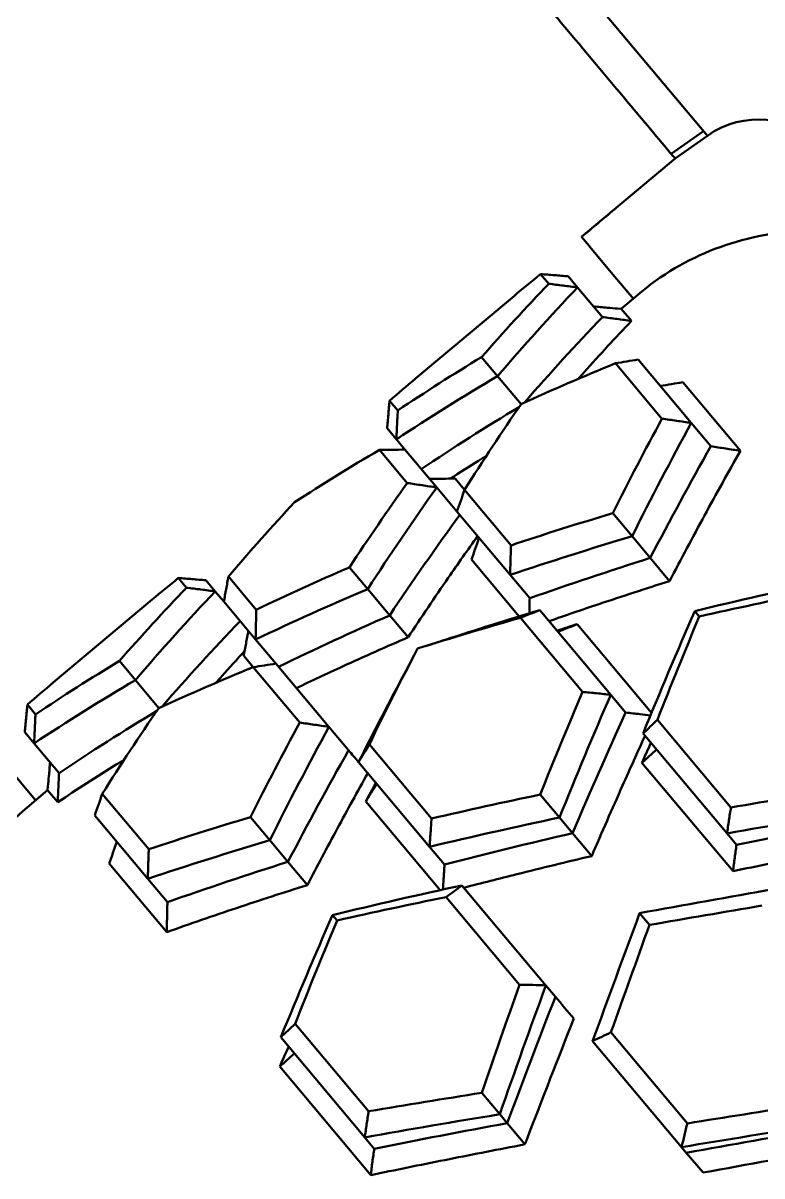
# Model space of a CAD drawing. Header units: millimetres. Extents: x 36 to 3196, y 27 to 5967.
# Drawn here: x 874.21 to 892.96, y 4179.93 to 4209.19 of the extents above; entities that cross this region are included whole.
import ezdxf

# ---------------------------------------------------------------- set-up
doc = ezdxf.new("R2010")
doc.units = ezdxf.units.MM
doc.layers.add('외형선(ISO)', color=7, linetype='Continuous', lineweight=50)

msp = doc.modelspace()

# ---------------------------------------------------------------- linework, layer by layer
at = {"layer": '외형선(ISO)'}
for p, q in [((866.2904, 4236.4617), (891.5719, 4206.3324)), ((891.4741, 4206.4489), (890.6539, 4205.8707)), ((891.5719, 4206.3324), (890.7515, 4205.7544)), ((890.7515, 4205.7544), (888.3767, 4203.7618)), ((888.377, 4203.7615), (888.3767, 4203.7618)), ((888.377, 4203.7615), (888.5681, 4203.5337)), ((888.5845, 4203.5141), (888.5681, 4203.5337)), ((889.1323, 4202.8613), (888.5845, 4203.5141)), ((887.3387, 4202.8208), (887.5457, 4202.5742)), ((888.0398, 4202.7631), (888.2761, 4202.4816)), ((889.6924, 4202.1938), (889.1323, 4202.8613)), ((888.9078, 4201.7287), (888.2761, 4202.4816)), ((889.91, 4202.3764), (889.386, 4201.9367)), ((889.9099, 4202.3766), (889.9099, 4202.3766)), ((886.674, 4202.272), (884.1644, 4200.1662)), ((889.386, 4201.9367), (889.291, 4201.945)), ((889.386, 4201.9367), (889.6423, 4201.6312)), ((886.2494, 4200.2296), (885.8425, 4200.7147)), ((889.238, 4200.5573), (890.4187, 4199.1502)), ((889.8136, 4200.6492), (891.1615, 4199.0429)), ((886.8438, 4199.5214), (886.2494, 4200.2296)), ((890.9472, 4200.0762), (892.4094, 4198.3336)), ((883.7155, 4199.3602), (883.5085, 4199.6069)), ((883.6798, 4198.6248), (883.4435, 4198.9064)), ((891.659, 4198.4499), (891.1615, 4199.0429)), ((883.8978, 4198.3651), (883.6798, 4198.6248)), ((883.25, 4198.3593), (883.9562, 4197.5176)), ((883.8978, 4198.3651), (884.704, 4197.4042)), ((885.1673, 4197.63), (885.4078, 4197.3434)), ((885.2173, 4196.7925), (884.704, 4197.4042)), ((886.5885, 4195.9363), (885.4078, 4197.3434)), ((886.5652, 4195.1861), (885.2173, 4196.7925)), ((889.6603, 4196.1648), (889.1681, 4196.7513)), ((890.1207, 4195.616), (889.6603, 4196.1648)), ((885.5849, 4195.5766), (886.7954, 4194.1339)), ((890.6137, 4195.0285), (890.1207, 4195.616)), ((882.9519, 4194.8252), (882.4888, 4195.3771)), ((878.1462, 4195.1074), (878.3532, 4194.8607)), ((878.8473, 4195.0497), (879.0836, 4194.7681)), ((880.126, 4194.3036), (879.4197, 4195.1453)), ((887.0628, 4194.5932), (886.5652, 4195.1861)), ((879.3015, 4194.5084), (879.0836, 4194.7681)), ((883.5106, 4194.1593), (882.9519, 4194.8252)), ((877.4815, 4194.5585), (874.9719, 4192.4527)), ((880.1078, 4193.5475), (879.3015, 4194.5084)), ((883.9781, 4193.6022), (883.5106, 4194.1593)), ((886.825, 4194.0987), (888.4038, 4192.2172)), ((887.3159, 4194.2915), (889.1183, 4192.1436)), ((891.252, 4194.2679), (891.366, 4194.1319)), ((888.265, 4193.9383), (890.1548, 4191.6861)), ((880.6211, 4192.9358), (880.1078, 4193.5475)), ((877.0569, 4192.5162), (876.6499, 4193.0012)), ((879.8049, 4193.1305), (880.0455, 4192.8439)), ((880.6211, 4192.9358), (881.969, 4191.3294)), ((880.0455, 4192.8439), (881.2262, 4191.4367)), ((877.6512, 4191.8079), (877.0569, 4192.5162)), ((889.4971, 4191.6921), (889.1183, 4192.1436)), ((874.5229, 4191.6468), (874.316, 4191.8934)), ((892.1687, 4189.2861), (890.3033, 4191.5092)), ((874.4873, 4190.9114), (874.251, 4191.193)), ((881.969, 4191.3294), (882.4665, 4190.7365)), ((875.119, 4190.1585), (874.4873, 4190.9114)), ((884.5736, 4189.0032), (882.9947, 4190.8848)), ((892.0697, 4188.6262), (889.9402, 4191.164)), ((884.522, 4188.2868), (882.7196, 4190.4348)), ((889.9113, 4190.4205), (892.2214, 4187.6675)), ((873.9646, 4190.1341), (874.5247, 4189.4667)), ((874.8311, 4189.7238), (874.3071, 4189.2841)), ((874.8311, 4189.7238), (874.8394, 4189.8187)), ((874.8311, 4189.7238), (875.0875, 4189.4183)), ((877.396, 4188.2228), (876.2152, 4189.6299)), ((882.9027, 4189.4388), (884.7925, 4187.1866)), ((887.8164, 4189.0279), (887.327, 4189.6111)), ((874.307, 4189.2842), (874.307, 4189.2842)), ((877.3727, 4187.4727), (876.0248, 4189.0791)), ((880.4677, 4188.4513), (879.9756, 4189.0379)), ((888.1488, 4188.6317), (887.8164, 4189.0279)), ((888.6354, 4188.0518), (888.1488, 4188.6317)), ((892.3112, 4188.3384), (892.0697, 4188.6262)), ((880.9282, 4187.9026), (880.4677, 4188.4513)), ((884.9008, 4187.8354), (884.522, 4188.2868)), ((876.3923, 4187.8632), (877.8545, 4186.1206)), ((881.4212, 4187.3151), (880.9282, 4187.9026)), ((877.8702, 4186.8797), (877.3727, 4187.4727)), ((885.3439, 4187.3073), (887.4734, 4184.7695)), ((884.941, 4187.0097), (886.8064, 4184.7866)), ((882.0594, 4186.5544), (882.1735, 4186.4185)), ((890.1026, 4186.3033), (889.852, 4186.6019)), ((887.4734, 4184.7695), (887.7149, 4184.4816)), ((881.1107, 4183.7957), (882.9761, 4181.5726)), ((891.0642, 4181.2679), (889.1253, 4183.5787)), ((882.8771, 4180.9127), (880.7476, 4183.4506)), ((890.9176, 4180.6648), (888.6597, 4183.3557)), ((880.7188, 4182.7071), (883.0289, 4179.9541)), ((885.8456, 4182.0422), (886.3025, 4181.4977)), ((886.3025, 4181.4977), (886.4916, 4181.2724)), ((886.9423, 4180.7352), (886.4916, 4181.2724)), ((883.1187, 4180.6249), (882.8771, 4180.9127)), ((891.0363, 4180.5233), (890.9176, 4180.6648)), ((891.0363, 4180.5233), (891.461, 4180.0173))]:
    msp.add_line(p, q, dxfattribs=at)
for centre, major_axis, ratio, start_param, end_param in [((892.7561, 4204.9211), (1.9672, 0.5352), 0.8865202, 0.3884453, 1.9592416), ((888.7091, 4183.2955), (36.9199, -43.9997), 0.0000143, 1.7337634, 1.7407154), ((875.7478, 4198.7422), (36.9202, -43.9994), 0.0000138, 1.2273235, 1.2407154), ((868.9031, 4246.6696), (12.6363, -65.6367), 0.6670228, 0.1674513, 0.1788216), ((947.969, 4152.4421), (-44.5049, 49.8702), 0.7588403, 0.4764768, 0.4878472)]:
    msp.add_ellipse(centre, major_axis=major_axis, ratio=ratio, start_param=start_param, end_param=end_param, dxfattribs=at)
for points, knots in [([(845.6007, 4270.4531), (845.8069, 4270.2074), (846.0259, 4269.9464), (846.2566, 4269.6715), (846.5592, 4269.3108), (846.8818, 4268.9263), (847.2222, 4268.5206), (847.298, 4268.4303), (847.3747, 4268.3389), (847.4523, 4268.2464), (847.7228, 4267.924), (848.0037, 4267.5893), (848.2938, 4267.2436), (848.3742, 4267.1478), (848.4552, 4267.0512), (848.537, 4266.9537), (848.8349, 4266.5988), (849.1417, 4266.233), (849.4563, 4265.8582), (849.5396, 4265.7588), (849.6235, 4265.6589), (849.7079, 4265.5583), (850.0294, 4265.1751), (850.3583, 4264.7832), (850.6931, 4264.3842), (850.7778, 4264.2832), (850.863, 4264.1818), (850.9484, 4264.0799), (851.2894, 4263.6736), (851.6362, 4263.2603), (851.9894, 4262.8393), (852.0747, 4262.7376), (852.1604, 4262.6355), (852.2465, 4262.5329), (852.6065, 4262.1039), (852.9736, 4261.6664), (853.3533, 4261.2138), (853.4407, 4261.1097), (853.5287, 4261.0048), (853.6175, 4260.899), (854.0068, 4260.4351), (854.4095, 4259.9551), (854.8289, 4259.4553), (854.9206, 4259.346), (855.0132, 4259.2357), (855.1065, 4259.1245), (855.275, 4258.9236), (855.4461, 4258.7197), (855.6196, 4258.5131), (855.7136, 4258.401), (855.8084, 4258.2881), (855.9037, 4258.1744), (856.0815, 4257.9625), (856.2615, 4257.7481), (856.443, 4257.5317), (856.5383, 4257.4182), (856.634, 4257.3041), (856.7301, 4257.1896), (856.9153, 4256.9688), (857.102, 4256.7463), (857.29, 4256.5223), (857.5755, 4256.1821), (857.8638, 4255.8385), (858.1547, 4255.4917), (858.2498, 4255.3784), (858.3452, 4255.2648), (858.4408, 4255.1508), (858.9307, 4254.567), (859.4278, 4253.9745), (859.9343, 4253.3709), (860.0287, 4253.2584), (860.1234, 4253.1455), (860.2185, 4253.0323), (860.7331, 4252.419), (861.2574, 4251.7942), (861.7935, 4251.1553), (861.8878, 4251.0429), (861.9825, 4250.93), (862.0776, 4250.8167), (862.6226, 4250.1672), (863.1799, 4249.503), (863.7512, 4248.8221), (863.8459, 4248.7093), (863.941, 4248.596), (864.0364, 4248.4822), (864.6175, 4247.7898), (865.2129, 4247.0801), (865.8232, 4246.3528), (865.9182, 4246.2396), (866.0135, 4246.126), (866.1092, 4246.012), (867.4453, 4244.4197), (868.8508, 4242.7447), (870.3209, 4240.9927), (870.4145, 4240.8812), (870.5083, 4240.7693), (870.6024, 4240.6572), (871.3004, 4239.8254), (872.0127, 4238.9765), (872.7387, 4238.1113), (872.8304, 4238.002), (872.9224, 4237.8923), (873.0146, 4237.7825), (873.7502, 4236.9058), (874.4997, 4236.0126), (875.2633, 4235.1026), (875.3526, 4234.9961), (875.4422, 4234.8894), (875.5319, 4234.7825), (876.3053, 4233.8608), (877.0932, 4232.9218), (877.8973, 4231.9635), (877.9839, 4231.8603), (878.0707, 4231.7568), (878.1577, 4231.6532), (878.9719, 4230.6828), (879.8027, 4229.6927), (880.6511, 4228.6816), (880.7348, 4228.5819), (880.8187, 4228.4819), (880.9027, 4228.3818), (881.7616, 4227.3582), (882.6384, 4226.3132), (883.5339, 4225.246), (883.6142, 4225.1503), (883.6947, 4225.0544), (883.7753, 4224.9584), (884.6815, 4223.8784), (885.6067, 4222.7758), (886.5515, 4221.6498), (886.6279, 4221.5587), (886.7044, 4221.4675), (886.7811, 4221.3762), (887.7368, 4220.2372), (888.7125, 4219.0744), (889.7085, 4217.8875), (889.7804, 4217.8018), (889.8524, 4217.716), (889.9245, 4217.6301), (890.3919, 4217.073), (890.8637, 4216.5107), (891.3399, 4215.9432), (891.4093, 4215.8605), (891.4788, 4215.7776), (891.5484, 4215.6947), (892.03, 4215.1207), (892.5161, 4214.5414), (893.0061, 4213.9576), (893.0727, 4213.8782), (893.1393, 4213.7987), (893.2061, 4213.7192), (894.2631, 4212.4595), (895.3374, 4211.1792), (896.4297, 4209.8775), (896.49, 4209.8055), (896.5505, 4209.7335), (896.6109, 4209.6614), (897.7138, 4208.3471), (898.8349, 4207.011), (899.9742, 4205.6533), (900.0277, 4205.5895), (900.0813, 4205.5256), (900.1349, 4205.4617), (901.8188, 4203.455), (903.5422, 4201.4011), (905.3057, 4199.2994)], [0, 0, 0, 0, 0.00724407, 0.00724407, 0.00724407, 0.01674747, 0.01674747, 0.01674747, 0.01886447, 0.01886447, 0.01886447, 0.02625033, 0.02625033, 0.02625033, 0.0282967, 0.0282967, 0.0282967, 0.03575313, 0.03575313, 0.03575313, 0.03772894, 0.03772894, 0.03772894, 0.04525592, 0.04525592, 0.04525592, 0.04716117, 0.04716117, 0.04716117, 0.05475873, 0.05475873, 0.05475873, 0.05659341, 0.05659341, 0.05659341, 0.06426147, 0.06426147, 0.06426147, 0.06602564, 0.06602564, 0.06602564, 0.07376453, 0.07376453, 0.07376453, 0.07545788, 0.07545788, 0.07545788, 0.07851566, 0.07851566, 0.07851566, 0.08017399, 0.08017399, 0.08017399, 0.08326708, 0.08326708, 0.08326708, 0.08489011, 0.08489011, 0.08489011, 0.08801857, 0.08801857, 0.08801857, 0.09276993, 0.09276993, 0.09276993, 0.09432234, 0.09432234, 0.09432234, 0.1022727, 0.1022727, 0.1022727, 0.10375458, 0.10375458, 0.10375458, 0.11177552, 0.11177552, 0.11177552, 0.11318681, 0.11318681, 0.11318681, 0.1212783, 0.1212783, 0.1212783, 0.12261905, 0.12261905, 0.12261905, 0.13078111, 0.13078111, 0.13078111, 0.13205128, 0.13205128, 0.13205128, 0.14978671, 0.14978671, 0.14978671, 0.15091575, 0.15091575, 0.15091575, 0.15928951, 0.15928951, 0.15928951, 0.16034799, 0.16034799, 0.16034799, 0.16879231, 0.16879231, 0.16879231, 0.16978022, 0.16978022, 0.16978022, 0.17829511, 0.17829511, 0.17829511, 0.17921245, 0.17921245, 0.17921245, 0.18779791, 0.18779791, 0.18779791, 0.18864469, 0.18864469, 0.18864469, 0.19730071, 0.19730071, 0.19730071, 0.19807692, 0.19807692, 0.19807692, 0.2068035, 0.2068035, 0.2068035, 0.20750916, 0.20750916, 0.20750916, 0.21630633, 0.21630633, 0.21630633, 0.21694139, 0.21694139, 0.21694139, 0.22105765, 0.22105765, 0.22105765, 0.22165751, 0.22165751, 0.22165751, 0.22580924, 0.22580924, 0.22580924, 0.22637363, 0.22637363, 0.22637363, 0.23531187, 0.23531187, 0.23531187, 0.23580586, 0.23580586, 0.23580586, 0.24481471, 0.24481471, 0.24481471, 0.2452381, 0.2452381, 0.2452381, 0.25853332, 0.25853332, 0.25853332, 0.25853332]), ([(874.654, 4173.5998), (872.8939, 4175.6973), (871.1738, 4177.7473), (869.4931, 4179.7502), (869.4395, 4179.8141), (869.3859, 4179.878), (869.3324, 4179.9418), (868.1931, 4181.2995), (867.072, 4182.6356), (865.9692, 4183.9499), (865.9087, 4184.022), (865.8483, 4184.094), (865.7879, 4184.166), (864.6956, 4185.4677), (863.6213, 4186.748), (862.5643, 4188.0077), (862.4976, 4188.0872), (862.4309, 4188.1667), (862.3643, 4188.2461), (861.8744, 4188.8299), (861.3883, 4189.4092), (860.9066, 4189.9832), (860.8371, 4190.0661), (860.7676, 4190.149), (860.6982, 4190.2317), (860.2219, 4190.7992), (859.7501, 4191.3615), (859.2827, 4191.9186), (859.2106, 4192.0045), (859.1386, 4192.0903), (859.0667, 4192.176), (858.0707, 4193.3629), (857.095, 4194.5257), (856.1393, 4195.6647), (856.0627, 4195.756), (855.9861, 4195.8472), (855.9097, 4195.9383), (854.9649, 4197.0643), (854.0397, 4198.1669), (853.1335, 4199.2469), (853.0529, 4199.3429), (852.9725, 4199.4388), (852.8921, 4199.5345), (851.9966, 4200.6017), (851.1198, 4201.6467), (850.2609, 4202.6703), (850.1769, 4202.7704), (850.093, 4202.8704), (850.0094, 4202.9701), (849.161, 4203.9812), (848.3302, 4204.9713), (847.5159, 4205.9416), (847.4289, 4206.0453), (847.3421, 4206.1488), (847.2555, 4206.252), (846.4514, 4207.2103), (845.6635, 4208.1493), (844.8901, 4209.071), (844.8004, 4209.1779), (844.7109, 4209.2846), (844.6215, 4209.3911), (843.8579, 4210.3011), (843.1084, 4211.1943), (842.3728, 4212.0709), (842.2806, 4212.1808), (842.1886, 4212.2905), (842.0969, 4212.3998), (841.3709, 4213.265), (840.6586, 4214.1139), (839.9607, 4214.9457), (839.8665, 4215.0578), (839.7727, 4215.1697), (839.6791, 4215.2812), (838.209, 4217.0332), (836.8035, 4218.7082), (835.4674, 4220.3005), (835.3717, 4220.4145), (835.2764, 4220.5281), (835.1814, 4220.6413), (834.5712, 4221.3686), (833.9757, 4222.0783), (833.3946, 4222.7707), (833.2992, 4222.8845), (833.2041, 4222.9978), (833.1095, 4223.1106), (832.5381, 4223.7915), (831.9808, 4224.4556), (831.4358, 4225.1052), (831.3407, 4225.2185), (831.246, 4225.3313), (831.1517, 4225.4438), (830.6156, 4226.0827), (830.0913, 4226.7075), (829.5767, 4227.3207), (829.4817, 4227.434), (829.3869, 4227.5469), (829.2925, 4227.6594), (828.786, 4228.263), (828.2889, 4228.8555), (827.799, 4229.4393), (827.7034, 4229.5533), (827.608, 4229.6669), (827.513, 4229.7802), (827.222, 4230.127), (826.9337, 4230.4706), (826.6482, 4230.8108), (826.4603, 4231.0348), (826.2735, 4231.2573), (826.0883, 4231.4781), (825.9922, 4231.5926), (825.8965, 4231.7067), (825.8012, 4231.8202), (825.6197, 4232.0365), (825.4397, 4232.251), (825.2619, 4232.4629), (825.1666, 4232.5765), (825.0718, 4232.6895), (824.9778, 4232.8015), (824.8044, 4233.0082), (824.6333, 4233.2121), (824.4647, 4233.413), (824.3714, 4233.5242), (824.2789, 4233.6345), (824.1871, 4233.7438), (823.7678, 4234.2436), (823.365, 4234.7235), (822.9757, 4235.1875), (822.887, 4235.2933), (822.7989, 4235.3982), (822.7116, 4235.5023), (822.3318, 4235.9549), (821.9647, 4236.3924), (821.6048, 4236.8214), (821.5186, 4236.924), (821.4329, 4237.0261), (821.3476, 4237.1278), (820.9944, 4237.5488), (820.6476, 4237.9621), (820.3067, 4238.3684), (820.2212, 4238.4703), (820.1361, 4238.5717), (820.0513, 4238.6727), (819.7165, 4239.0716), (819.3876, 4239.4636), (819.0661, 4239.8468), (818.9817, 4239.9474), (818.8978, 4240.0473), (818.8145, 4240.1467), (818.5, 4240.5215), (818.1931, 4240.8872), (817.8952, 4241.2422), (817.8135, 4241.3397), (817.7324, 4241.4363), (817.652, 4241.5321), (817.3619, 4241.8778), (817.0811, 4242.2125), (816.8105, 4242.5349), (816.7329, 4242.6274), (816.6562, 4242.7188), (816.5804, 4242.8091), (816.2401, 4243.2148), (815.9174, 4243.5993), (815.6148, 4243.9599), (815.3841, 4244.2349), (815.1651, 4244.4959), (814.9589, 4244.7416)], [0.04336016, 0.04336016, 0.04336016, 0.04336016, 0.05664158, 0.05664158, 0.05664158, 0.05706532, 0.05706532, 0.05706532, 0.06608185, 0.06608185, 0.06608185, 0.06657626, 0.06657626, 0.06657626, 0.07552211, 0.07552211, 0.07552211, 0.07608698, 0.07608698, 0.07608698, 0.08024224, 0.08024224, 0.08024224, 0.08084261, 0.08084261, 0.08084261, 0.08496237, 0.08496237, 0.08496237, 0.08559797, 0.08559797, 0.08559797, 0.09440264, 0.09440264, 0.09440264, 0.0951089, 0.0951089, 0.0951089, 0.1038429, 0.1038429, 0.1038429, 0.10461977, 0.10461977, 0.10461977, 0.11328316, 0.11328316, 0.11328316, 0.11413067, 0.11413067, 0.11413067, 0.12272343, 0.12272343, 0.12272343, 0.12364155, 0.12364155, 0.12364155, 0.13216369, 0.13216369, 0.13216369, 0.13315244, 0.13315244, 0.13315244, 0.14160395, 0.14160395, 0.14160395, 0.14266333, 0.14266333, 0.14266333, 0.15104422, 0.15104422, 0.15104422, 0.15217422, 0.15217422, 0.15217422, 0.16992475, 0.16992475, 0.16992475, 0.17119599, 0.17119599, 0.17119599, 0.17936501, 0.17936501, 0.17936501, 0.1807069, 0.1807069, 0.1807069, 0.18880527, 0.18880527, 0.18880527, 0.19021777, 0.19021777, 0.19021777, 0.19824554, 0.19824554, 0.19824554, 0.19972868, 0.19972868, 0.19972868, 0.2076858, 0.2076858, 0.2076858, 0.20923953, 0.20923953, 0.20923953, 0.21399494, 0.21399494, 0.21399494, 0.21712606, 0.21712606, 0.21712606, 0.21875047, 0.21875047, 0.21875047, 0.2218462, 0.2218462, 0.2218462, 0.22350595, 0.22350595, 0.22350595, 0.22656633, 0.22656633, 0.22656633, 0.22826112, 0.22826112, 0.22826112, 0.23600659, 0.23600659, 0.23600659, 0.23777226, 0.23777226, 0.23777226, 0.24544686, 0.24544686, 0.24544686, 0.2472831, 0.2472831, 0.2472831, 0.25488712, 0.25488712, 0.25488712, 0.256794, 0.256794, 0.256794, 0.26432738, 0.26432738, 0.26432738, 0.26630488, 0.26630488, 0.26630488, 0.27376765, 0.27376765, 0.27376765, 0.27581576, 0.27581576, 0.27581576, 0.28320791, 0.28320791, 0.28320791, 0.28532671, 0.28532671, 0.28532671, 0.2948382, 0.2948382, 0.2948382, 0.30208844, 0.30208844, 0.30208844, 0.30208844]), ([(887.32, 4209.8439), (887.8048, 4209.2661), (888.2908, 4208.6869), (888.7548, 4208.134), (888.9867, 4207.8576), (889.2131, 4207.5878), (889.431, 4207.3281), (889.6193, 4207.1037), (889.8012, 4206.8869), (889.9753, 4206.6794), (890.0026, 4206.6469), (890.0297, 4206.6146), (890.0566, 4206.5826), (890.2549, 4206.3462), (890.4426, 4206.1225), (890.6216, 4205.9092), (890.6654, 4205.857), (890.7087, 4205.8054), (890.7515, 4205.7544)], [0, 0, 0, 0, 0.01013455, 0.01013455, 0.01013455, 0.015199404, 0.015199404, 0.015199404, 0.019575749, 0.019575749, 0.019575749, 0.020261296, 0.020261296, 0.020261296, 0.025319608, 0.025319608, 0.025319608, 0.026556662, 0.026556662, 0.026556662, 0.026556662]), ([(889.2194, 4204.4689), (889.0789, 4204.351), (888.9385, 4204.2332), (888.6576, 4203.9975), (888.5172, 4203.8796), (888.3767, 4203.7618)], [0, 0, 0, 0, 0.055, 0.055, 0.11, 0.11, 0.11, 0.11]), ([(889.9099, 4202.3766), (890.5134, 4202.883), (891.203, 4203.2588), (892.6323, 4203.7708), (893.3865, 4203.8977), (895.1019, 4203.9806), (896.0771, 4203.8643), (898.6466, 4203.2653), (900.289, 4202.5756), (903.8357, 4200.5153), (905.7908, 4199.0088), (907.6621, 4197.28)], [0, 0, 0, 0, 0.285695, 0.285695, 0.5924198, 0.5924198, 1.0134414, 1.0134414, 1.7018602, 1.7018602, 2.4895372, 2.4895372, 2.4895372, 2.4895372]), ([(888.0398, 4202.7631), (887.9234, 4202.7729), (887.8068, 4202.7826), (887.5731, 4202.8018), (887.456, 4202.8113), (887.3387, 4202.8208)], [0, 0, 0, 0, 0.037874523, 0.037874523, 0.07574906, 0.07574906, 0.07574906, 0.07574906]), ([(887.5457, 4202.5742), (887.6677, 4202.559), (887.7896, 4202.5438), (888.0331, 4202.5129), (888.1547, 4202.4973), (888.2761, 4202.4816)], [0.000000971, 0.000000971, 0.000000971, 0.000000971, 0.037875546, 0.037875546, 0.075750126, 0.075750126, 0.075750126, 0.075750126]), ([(889.291, 4201.945), (889.2058, 4201.9525), (889.1205, 4201.9599), (888.9178, 4201.9773), (888.8003, 4201.9873), (888.6826, 4201.9972)], [0.010371165, 0.010371165, 0.010371165, 0.010371165, 0.03825646, 0.03825646, 0.076512754, 0.076512754, 0.076512754, 0.076512754]), ([(888.9078, 4201.7287), (889.0306, 4201.7128), (889.1532, 4201.6968), (889.398, 4201.6643), (889.5203, 4201.6479), (889.6423, 4201.6312)], [0.000000987, 0.000000987, 0.000000987, 0.000000987, 0.038257657, 0.038257657, 0.076514361, 0.076514361, 0.076514361, 0.076514361]), ([(889.6423, 4201.6312), (889.2384, 4201.205), (888.84, 4200.7724), (888.3953, 4200.276), (888.344, 4200.2185), (888.2927, 4200.1609)], [-0.4041666, -0.4041666, -0.4041666, -0.4041666, -0.20208428, -0.20208428, -0.17564649, -0.17564649, -0.17564649, -0.17564649]), ([(889.8136, 4200.6492), (889.7184, 4200.6337), (889.6229, 4200.6182), (889.431, 4200.5876), (889.3347, 4200.5724), (889.238, 4200.5573)], [0, 0, 0, 0, 0.037874481, 0.037874481, 0.075748957, 0.075748957, 0.075748957, 0.075748957]), ([(890.9472, 4200.0762), (890.8525, 4200.0602), (890.7574, 4200.0443), (890.5663, 4200.0127), (890.4703, 4199.9971), (890.3738, 4199.9816)], [0, 0, 0, 0, 0.038256575, 0.038256575, 0.076513117, 0.076513117, 0.076513117, 0.076513117]), ([(883.5085, 4199.6069), (883.4975, 4199.4897), (883.4865, 4199.3728), (883.4649, 4199.1393), (883.4541, 4199.0227), (883.4435, 4198.9064)], [0.000000971, 0.000000971, 0.000000971, 0.000000971, 0.037875541, 0.037875541, 0.075750114, 0.075750114, 0.075750114, 0.075750114]), ([(883.6798, 4198.6248), (883.6854, 4198.7471), (883.6912, 4198.8696), (883.703, 4199.1147), (883.7092, 4199.2374), (883.7155, 4199.3602)], [0, 0, 0, 0, 0.037874523, 0.037874523, 0.075749059, 0.075749059, 0.075749059, 0.075749059]), ([(890.4187, 4199.1502), (890.5425, 4199.133), (890.6663, 4199.1155), (890.9139, 4199.0797), (891.0377, 4199.0615), (891.1615, 4199.0429)], [0.000000971, 0.000000971, 0.000000971, 0.000000971, 0.037875541, 0.037875541, 0.075750114, 0.075750114, 0.075750114, 0.075750114]), ([(883.8978, 4198.3651), (883.7904, 4198.3641), (883.6828, 4198.3631), (883.4668, 4198.3611), (883.3585, 4198.3602), (883.25, 4198.3593)], [0, 0, 0, 0, 0.037874523, 0.037874523, 0.075749059, 0.075749059, 0.075749059, 0.075749059]), ([(885.9624, 4198.2055), (885.8967, 4198.165), (885.8311, 4198.1244), (885.524, 4197.9336), (885.2836, 4197.782), (885.0445, 4197.6289)], [-0.2285201, -0.2285201, -0.2285201, -0.2285201, -0.20208232, -0.20208232, -0.10453274, -0.10453274, -0.10453274, -0.10453274]), ([(892.4094, 4198.3336), (892.1019, 4197.7924), (891.7988, 4197.2463), (891.2003, 4196.1444), (890.9051, 4195.5888), (890.6137, 4195.0285)], [-0.4041666, -0.4041666, -0.4041666, -0.4041666, -0.20208428, -0.20208428, 0, 0, 0, 0]), ([(891.659, 4198.4499), (891.7841, 4198.4313), (891.9091, 4198.4124), (892.1592, 4198.3736), (892.2843, 4198.3538), (892.4094, 4198.3336)], [0.000000987, 0.000000987, 0.000000987, 0.000000987, 0.038257657, 0.038257657, 0.076514361, 0.076514361, 0.076514361, 0.076514361]), ([(885.1673, 4197.63), (885.06, 4197.6291), (884.9524, 4197.6281), (884.7364, 4197.6262), (884.6281, 4197.6252), (884.5194, 4197.6243)], [0, 0, 0, 0, 0.038256461, 0.038256461, 0.076512755, 0.076512755, 0.076512755, 0.076512755]), ([(883.9562, 4197.5176), (884.081, 4197.4992), (884.2057, 4197.4806), (884.455, 4197.4428), (884.5795, 4197.4237), (884.704, 4197.4042)], [0.000000971, 0.000000971, 0.000000971, 0.000000971, 0.037875544, 0.037875544, 0.075750122, 0.075750122, 0.075750122, 0.075750122]), ([(885.4078, 4197.3434), (885.3761, 4197.2508), (885.3445, 4197.1586), (885.281, 4196.9749), (885.2492, 4196.8835), (885.2173, 4196.7925)], [0.000000971, 0.000000971, 0.000000971, 0.000000971, 0.037875544, 0.037875544, 0.075750122, 0.075750122, 0.075750122, 0.075750122]), ([(885.7399, 4196.1697), (885.4893, 4195.8201), (885.2412, 4195.4676), (884.6516, 4194.6145), (884.3126, 4194.1112), (883.9781, 4193.6022)], [-0.34642972, -0.34642972, -0.34642972, -0.34642972, -0.20208428, -0.20208428, 0, 0, 0, 0]), ([(885.7776, 4196.1248), (885.7455, 4196.0326), (885.7134, 4195.9407), (885.6492, 4195.758), (885.617, 4195.6671), (885.5849, 4195.5766)], [0.000000987, 0.000000987, 0.000000987, 0.000000987, 0.03825766, 0.03825766, 0.076514367, 0.076514367, 0.076514367, 0.076514367]), ([(886.5652, 4195.1861), (886.5684, 4195.3113), (886.5719, 4195.4364), (886.5797, 4195.6864), (886.5839, 4195.8114), (886.5885, 4195.9363)], [0, 0, 0, 0, 0.037874523, 0.037874523, 0.07574906, 0.07574906, 0.07574906, 0.07574906]), ([(878.8473, 4195.0497), (878.7309, 4195.0595), (878.6143, 4195.0691), (878.3806, 4195.0884), (878.2635, 4195.0979), (878.1462, 4195.1074)], [0, 0, 0, 0, 0.037874523, 0.037874523, 0.07574906, 0.07574906, 0.07574906, 0.07574906]), ([(879.4197, 4195.1453), (879.4, 4195.0386), (879.3802, 4194.9321), (879.3408, 4194.7198), (879.3211, 4194.6139), (879.3015, 4194.5084)], [0.000000971, 0.000000971, 0.000000971, 0.000000971, 0.037875545, 0.037875545, 0.075750123, 0.075750123, 0.075750123, 0.075750123]), ([(890.6137, 4195.0285), (890.0114, 4194.8388), (889.4129, 4194.6446), (888.3937, 4194.3034), (887.9711, 4194.1589), (887.5506, 4194.0118)], [-0.40416658, -0.40416658, -0.40416658, -0.40416658, -0.20208232, -0.20208232, -0.05773688, -0.05773688, -0.05773688, -0.05773688]), ([(878.3532, 4194.8607), (878.4752, 4194.8456), (878.5971, 4194.8303), (878.8406, 4194.7994), (878.9621, 4194.7839), (879.0836, 4194.7681)], [0.000000971, 0.000000971, 0.000000971, 0.000000971, 0.037875546, 0.037875546, 0.075750126, 0.075750126, 0.075750126, 0.075750126]), ([(887.0537, 4194.2125), (887.0537, 4194.213), (887.0537, 4194.2134), (887.0563, 4194.3404), (887.0593, 4194.4668), (887.0628, 4194.5932)], [0.038121913, 0.038121913, 0.038121913, 0.038121913, 0.038256461, 0.038256461, 0.076512756, 0.076512756, 0.076512756, 0.076512756]), ([(880.1078, 4193.5475), (880.1103, 4193.6735), (880.113, 4193.7995), (880.1191, 4194.0515), (880.1224, 4194.1776), (880.126, 4194.3036)], [0, 0, 0, 0, 0.037874523, 0.037874523, 0.075749059, 0.075749059, 0.075749059, 0.075749059]), ([(887.3159, 4194.2915), (887.235, 4194.259), (887.1536, 4194.2267), (886.99, 4194.1624), (886.9077, 4194.1305), (886.825, 4194.0987)], [0, 0, 0, 0, 0.037874481, 0.037874481, 0.075748957, 0.075748957, 0.075748957, 0.075748957]), ([(888.265, 4193.9383), (888.185, 4193.9049), (888.1044, 4193.8717), (887.9422, 4193.8056), (887.8606, 4193.7728), (887.7785, 4193.7402)], [0, 0, 0, 0, 0.038256575, 0.038256575, 0.076513117, 0.076513117, 0.076513117, 0.076513117]), ([(879.9231, 4193.7676), (879.9033, 4193.6607), (879.8836, 4193.5542), (879.8442, 4193.3418), (879.8245, 4193.236), (879.8049, 4193.1305)], [0.000000987, 0.000000987, 0.000000987, 0.000000987, 0.038257659, 0.038257659, 0.076514364, 0.076514364, 0.076514364, 0.076514364]), ([(883.9781, 4193.6022), (883.4188, 4193.3612), (882.8642, 4193.1147), (881.9217, 4192.6822), (881.5314, 4192.4991), (881.1437, 4192.313)], [-0.40416658, -0.40416658, -0.40416658, -0.40416658, -0.20208232, -0.20208232, -0.05773688, -0.05773688, -0.05773688, -0.05773688]), ([(879.8274, 4193.2512), (879.6351, 4193.0423), (879.4441, 4192.8319), (879.2028, 4192.5626), (879.1515, 4192.5051), (879.1002, 4192.4474)], [-0.29963386, -0.29963386, -0.29963386, -0.29963386, -0.20208428, -0.20208428, -0.17564649, -0.17564649, -0.17564649, -0.17564649]), ([(880.6211, 4192.9358), (880.5259, 4192.9202), (880.4304, 4192.9048), (880.2385, 4192.8742), (880.1422, 4192.859), (880.0455, 4192.8439)], [0, 0, 0, 0, 0.037874523, 0.037874523, 0.075749059, 0.075749059, 0.075749059, 0.075749059]), ([(888.4038, 4192.2172), (888.5227, 4192.2058), (888.6417, 4192.1939), (888.8799, 4192.1694), (888.999, 4192.1567), (889.1183, 4192.1436)], [0.000000971, 0.000000971, 0.000000971, 0.000000971, 0.037875552, 0.037875552, 0.075750138, 0.075750138, 0.075750138, 0.075750138]), ([(874.316, 4191.8934), (874.3049, 4191.7763), (874.294, 4191.6593), (874.2723, 4191.4258), (874.2616, 4191.3093), (874.251, 4191.193)], [0.000000971, 0.000000971, 0.000000971, 0.000000971, 0.037875541, 0.037875541, 0.075750114, 0.075750114, 0.075750114, 0.075750114]), ([(874.4873, 4190.9114), (874.4929, 4191.0337), (874.4986, 4191.1561), (874.5105, 4191.4013), (874.5166, 4191.524), (874.5229, 4191.6468)], [0, 0, 0, 0, 0.037874523, 0.037874523, 0.075749059, 0.075749059, 0.075749059, 0.075749059]), ([(889.4971, 4191.6921), (889.6174, 4191.6791), (889.7379, 4191.6657), (889.948, 4191.6413), (890.0376, 4191.6306), (890.1273, 4191.6196)], [0.000000987, 0.000000987, 0.000000987, 0.000000987, 0.038257662, 0.038257662, 0.066699651, 0.066699651, 0.066699651, 0.066699651]), ([(890.3033, 4191.5092), (890.2431, 4191.4506), (890.1827, 4191.3925), (890.0617, 4191.2775), (890.001, 4191.2205), (889.9402, 4191.164)], [0.000000971, 0.000000971, 0.000000971, 0.000000971, 0.037875541, 0.037875541, 0.075750116, 0.075750116, 0.075750116, 0.075750116]), ([(881.2262, 4191.4367), (881.35, 4191.4196), (881.4737, 4191.402), (881.7213, 4191.3663), (881.8451, 4191.348), (881.969, 4191.3294)], [0.000000987, 0.000000987, 0.000000987, 0.000000987, 0.037875616, 0.037875616, 0.075750233, 0.075750233, 0.075750233, 0.075750233]), ([(882.9947, 4190.8848), (882.9491, 4190.8088), (882.9034, 4190.7334), (882.8117, 4190.5834), (882.7657, 4190.5088), (882.7196, 4190.4348)], [0.000000971, 0.000000971, 0.000000971, 0.000000971, 0.037875544, 0.037875544, 0.075750121, 0.075750121, 0.075750121, 0.075750121]), ([(889.9894, 4191.1054), (889.7977, 4190.6856), (889.6076, 4190.2639), (889.155, 4189.2476), (888.8939, 4188.6514), (888.6354, 4188.0518)], [-0.34642972, -0.34642972, -0.34642972, -0.34642972, -0.20208428, -0.20208428, 0, 0, 0, 0]), ([(890.2807, 4190.7582), (890.2195, 4190.7007), (890.1581, 4190.6438), (890.0349, 4190.5313), (889.9732, 4190.4756), (889.9113, 4190.4205)], [0.000000987, 0.000000987, 0.000000987, 0.000000987, 0.038257659, 0.038257659, 0.076514365, 0.076514365, 0.076514365, 0.076514365]), ([(874.8938, 4190.427), (874.883, 4190.3093), (874.8725, 4190.1918), (874.8544, 4189.9892), (874.8469, 4189.9039), (874.8394, 4189.8187)], [0.000000987, 0.000000987, 0.000000987, 0.000000987, 0.038257663, 0.038257663, 0.06614317, 0.06614317, 0.06614317, 0.06614317]), ([(876.7698, 4190.492), (876.7042, 4190.4515), (876.6386, 4190.411), (876.0725, 4190.0593), (875.5774, 4189.742), (875.0875, 4189.4183)], [-0.2285201, -0.2285201, -0.2285201, -0.2285201, -0.20208232, -0.20208232, 0, 0, 0, 0]), ([(875.0875, 4189.4183), (875.0923, 4189.5413), (875.0973, 4189.6646), (875.1079, 4189.9113), (875.1133, 4190.0348), (875.119, 4190.1585)], [0, 0, 0, 0, 0.038256461, 0.038256461, 0.076512756, 0.076512756, 0.076512756, 0.076512756]), ([(882.9544, 4190.1551), (882.6929, 4189.6888), (882.4345, 4189.2189), (881.9235, 4188.2721), (881.671, 4187.7953), (881.4212, 4187.3151)], [-0.34642384, -0.34642384, -0.34642384, -0.34642384, -0.17321244, -0.17321244, 0, 0, 0, 0]), ([(883.1823, 4189.8835), (883.1359, 4189.8083), (883.0894, 4189.7336), (882.9962, 4189.5854), (882.9495, 4189.5118), (882.9027, 4189.4388)], [0.000000987, 0.000000987, 0.000000987, 0.000000987, 0.038257659, 0.038257659, 0.076514366, 0.076514366, 0.076514366, 0.076514366]), ([(876.2152, 4189.6299), (876.1836, 4189.5373), (876.1519, 4189.4451), (876.0884, 4189.2615), (876.0566, 4189.1701), (876.0248, 4189.0791)], [0.000000971, 0.000000971, 0.000000971, 0.000000971, 0.037875544, 0.037875544, 0.075750122, 0.075750122, 0.075750122, 0.075750122]), ([(876.2435, 4170.9166), (875.1898, 4172.5558), (874.2715, 4174.2152), (872.8206, 4177.5145), (872.296, 4179.1815), (871.7189, 4182.5131), (871.687, 4184.1994), (872.3254, 4186.4516), (872.5678, 4187.051), (873.2605, 4188.2225), (873.7324, 4188.8021), (874.307, 4189.2842)], [0, 0, 0, 0, 0.6024646, 0.6024646, 1.2415186, 1.2415186, 1.9614394, 1.9614394, 2.2185706, 2.2185706, 2.4905413, 2.4905413, 2.4905413, 2.4905413]), ([(892.0697, 4188.6262), (892.0852, 4188.7366), (892.1012, 4188.8468), (892.1343, 4189.0668), (892.1512, 4189.1765), (892.1687, 4189.2861)], [0, 0, 0, 0, 0.037874523, 0.037874523, 0.07574906, 0.07574906, 0.07574906, 0.07574906]), ([(884.522, 4188.2868), (884.5297, 4188.4065), (884.5379, 4188.5261), (884.5551, 4188.7649), (884.5641, 4188.8841), (884.5736, 4189.0032)], [0, 0, 0, 0, 0.037874523, 0.037874523, 0.075749058, 0.075749058, 0.075749058, 0.075749058]), ([(876.585, 4188.4114), (876.553, 4188.3191), (876.5209, 4188.2273), (876.4567, 4188.0446), (876.4245, 4187.9536), (876.3923, 4187.8632)], [0.000000987, 0.000000987, 0.000000987, 0.000000987, 0.03825766, 0.03825766, 0.076514367, 0.076514367, 0.076514367, 0.076514367]), ([(895.9855, 4188.4198), (895.3551, 4188.2981), (894.7261, 4188.1747), (893.4712, 4187.9241), (892.8454, 4187.7969), (892.2214, 4187.6675)], [-0.38881444, -0.38881444, -0.38881444, -0.38881444, -0.19440638, -0.19440638, 0, 0, 0, 0]), ([(892.2214, 4187.6675), (892.2353, 4187.7798), (892.2497, 4187.8918), (892.2796, 4188.1155), (892.2952, 4188.227), (892.3112, 4188.3384)], [0, 0, 0, 0, 0.038256461, 0.038256461, 0.076512757, 0.076512757, 0.076512757, 0.076512757]), ([(877.3727, 4187.4727), (877.3759, 4187.5979), (877.3794, 4187.723), (877.3872, 4187.973), (877.3914, 4188.0979), (877.396, 4188.2228)], [0, 0, 0, 0, 0.037874523, 0.037874523, 0.07574906, 0.07574906, 0.07574906, 0.07574906]), ([(888.6354, 4188.0518), (888.0001, 4187.9014), (887.3676, 4187.7478), (886.2881, 4187.4785), (885.8398, 4187.3645), (885.3931, 4187.2486)], [-0.40416658, -0.40416658, -0.40416658, -0.40416658, -0.20208232, -0.20208232, -0.05773688, -0.05773688, -0.05773688, -0.05773688]), ([(884.8627, 4187.2021), (884.8675, 4187.2924), (884.8726, 4187.3825), (884.885, 4187.5937), (884.8927, 4187.7146), (884.9008, 4187.8354)], [0.009814684, 0.009814684, 0.009814684, 0.009814684, 0.038256461, 0.038256461, 0.076512755, 0.076512755, 0.076512755, 0.076512755]), ([(881.4212, 4187.3151), (880.8188, 4187.1253), (880.2204, 4186.9311), (879.0313, 4186.5331), (878.4409, 4186.3294), (877.8545, 4186.1206)], [-0.40416658, -0.40416658, -0.40416658, -0.40416658, -0.20208232, -0.20208232, 0, 0, 0, 0]), ([(885.3439, 4187.3073), (885.2777, 4187.2572), (885.2111, 4187.2074), (885.0768, 4187.1081), (885.0091, 4187.0588), (884.941, 4187.0097)], [0, 0, 0, 0, 0.037874481, 0.037874481, 0.075748948, 0.075748948, 0.075748948, 0.075748948]), ([(877.8545, 4186.1206), (877.8563, 4186.2473), (877.8585, 4186.3739), (877.8638, 4186.6269), (877.8668, 4186.7534), (877.8702, 4186.8797)], [0, 0, 0, 0, 0.038256461, 0.038256461, 0.076512756, 0.076512756, 0.076512756, 0.076512756]), ([(886.8064, 4184.7866), (886.9173, 4184.7847), (887.0283, 4184.7824), (887.2506, 4184.7767), (887.362, 4184.7733), (887.4734, 4184.7695)], [0.000000987, 0.000000987, 0.000000987, 0.000000987, 0.037875614, 0.037875614, 0.075750227, 0.075750227, 0.075750227, 0.075750227]), ([(881.1107, 4183.7957), (881.0505, 4183.7371), (880.9902, 4183.6791), (880.8691, 4183.564), (880.8085, 4183.507), (880.7476, 4183.4506)], [0.00000098, 0.00000098, 0.00000098, 0.00000098, 0.037875541, 0.037875541, 0.075750116, 0.075750116, 0.075750116, 0.075750116]), ([(881.0882, 4183.0447), (881.027, 4182.9873), (880.9655, 4182.9304), (880.8424, 4182.8178), (880.7807, 4182.7622), (880.7188, 4182.7071)], [0.000000987, 0.000000987, 0.000000987, 0.000000987, 0.038257658, 0.038257658, 0.076514363, 0.076514363, 0.076514363, 0.076514363]), ([(882.8771, 4180.9127), (882.8927, 4181.0232), (882.9087, 4181.1334), (882.9417, 4181.3533), (882.9587, 4181.4631), (882.9761, 4181.5726)], [0, 0, 0, 0, 0.037874523, 0.037874523, 0.075749051, 0.075749051, 0.075749051, 0.075749051]), ([(886.793, 4180.7064), (886.1626, 4180.5846), (885.5336, 4180.4612), (884.2787, 4180.2107), (883.6529, 4180.0835), (883.0289, 4179.9541)], [-0.38881444, -0.38881444, -0.38881444, -0.38881444, -0.19440638, -0.19440638, 0, 0, 0, 0]), ([(883.0289, 4179.9541), (883.0427, 4180.0663), (883.0572, 4180.1784), (883.0871, 4180.402), (883.1026, 4180.5136), (883.1187, 4180.6249)], [0, 0, 0, 0, 0.038256461, 0.038256461, 0.076512757, 0.076512757, 0.076512757, 0.076512757])]:
    msp.add_open_spline(points, degree=3, knots=knots, dxfattribs=at)
for points in [[(887.3387, 4202.8208), (887.1157, 4202.6396), (886.8941, 4202.4567), (886.674, 4202.272)], [(885.8425, 4200.7147), (886.3983, 4201.3488), (886.9659, 4201.9686), (887.5457, 4202.5742)], [(886.2494, 4200.2296), (886.9082, 4201.0003), (887.5837, 4201.751), (888.2761, 4202.4816)], [(886.9272, 4199.5593), (887.5724, 4200.3004), (888.2325, 4201.0236), (888.9078, 4201.7287)], [(883.7155, 4199.3602), (884.4125, 4199.8261), (885.1215, 4200.2774), (885.8425, 4200.7147)], [(889.238, 4200.5573), (888.4291, 4200.2248), (887.631, 4199.8797), (886.8438, 4199.5214)], [(884.1644, 4200.1662), (883.9443, 4199.9815), (883.7257, 4199.795), (883.5085, 4199.6069)], [(883.6798, 4198.6248), (884.5195, 4199.1799), (885.3761, 4199.7147), (886.2494, 4200.2296)], [(884.3116, 4197.8719), (885.1232, 4198.4146), (885.9501, 4198.9391), (886.792, 4199.4458)], [(886.8438, 4199.5214), (886.3542, 4198.8083), (885.8757, 4198.0822), (885.4078, 4197.3434)], [(889.1681, 4196.7513), (889.5758, 4197.562), (889.9924, 4198.3618), (890.4187, 4199.1502)], [(889.6603, 4196.1648), (890.148, 4197.1393), (890.648, 4198.0991), (891.1615, 4199.0429)], [(883.25, 4198.3593), (882.5209, 4197.9317), (881.8037, 4197.49), (881.0985, 4197.034)], [(890.1207, 4195.616), (890.6214, 4196.5751), (891.1338, 4197.5201), (891.659, 4198.4499)], [(882.4888, 4195.3771), (882.967, 4196.1037), (883.456, 4196.8173), (883.9562, 4197.5176)], [(882.9519, 4194.8252), (883.5207, 4195.703), (884.1045, 4196.563), (884.704, 4197.4042)], [(881.0985, 4197.034), (880.5269, 4196.4187), (879.9674, 4195.7891), (879.4197, 4195.1453)], [(886.5885, 4195.9363), (887.439, 4196.2192), (888.299, 4196.4906), (889.1681, 4196.7513)], [(883.5106, 4194.1593), (884.0886, 4195.0263), (884.6809, 4195.8761), (885.2881, 4196.7081)], [(886.5652, 4195.1861), (887.5839, 4195.5279), (888.6159, 4195.8537), (889.6603, 4196.1648)], [(887.0628, 4194.5932), (888.0697, 4194.949), (889.0893, 4195.2895), (890.1207, 4195.616)], [(880.126, 4194.3036), (880.9025, 4194.6747), (881.6902, 4195.0323), (882.4888, 4195.3771)], [(878.1462, 4195.1074), (877.9232, 4194.9262), (877.7016, 4194.7432), (877.4815, 4194.5585)], [(894.5364, 4195.0208), (893.432, 4194.7812), (892.3368, 4194.5307), (891.252, 4194.2679)], [(876.6499, 4193.0012), (877.2057, 4193.6353), (877.7734, 4194.2552), (878.3532, 4194.8607)], [(877.0569, 4192.5162), (877.7157, 4193.2868), (878.3911, 4194.0376), (879.0836, 4194.7681)], [(880.1078, 4193.5475), (881.0403, 4193.9918), (881.9886, 4194.4175), (882.9519, 4194.8252)], [(894.1335, 4194.7231), (893.2044, 4194.5339), (892.2817, 4194.3372), (891.366, 4194.1319)], [(880.6919, 4192.8514), (881.6167, 4193.305), (882.5565, 4193.7407), (883.5106, 4194.1593)], [(886.825, 4194.0987), (885.9474, 4193.8482), (885.0786, 4193.5872), (884.219, 4193.3151)], [(887.3159, 4194.2915), (886.5082, 4194.0494), (885.7079, 4193.7983), (884.9155, 4193.5378)], [(891.252, 4194.2679), (890.8047, 4193.2452), (890.3679, 4192.2101), (889.9402, 4191.164)], [(891.366, 4194.1319), (891.0049, 4193.2658), (890.6509, 4192.3913), (890.3033, 4191.5092)], [(877.7347, 4191.8458), (878.3798, 4192.5869), (879.0399, 4193.3101), (879.7153, 4194.0152)], [(887.7561, 4193.7669), (887.9254, 4193.8245), (888.095, 4193.8816), (888.265, 4193.9383)], [(884.4102, 4193.3754), (884.5793, 4193.4285), (884.7478, 4193.4827), (884.9155, 4193.5378)], [(884.219, 4193.3151), (883.8018, 4192.5159), (883.3939, 4191.7056), (882.9947, 4190.8848)], [(874.5229, 4191.6468), (875.2199, 4192.1126), (875.9289, 4192.564), (876.6499, 4193.0012)], [(883.8787, 4192.6678), (883.9622, 4192.8235), (884.0447, 4192.98), (884.1264, 4193.1373)], [(880.0455, 4192.8439), (879.2366, 4192.5114), (878.4384, 4192.1662), (877.6512, 4191.8079)], [(883.8787, 4192.6678), (883.4846, 4191.9327), (883.0984, 4191.1882), (882.7196, 4190.4348)], [(874.9719, 4192.4527), (874.7518, 4192.268), (874.5331, 4192.0816), (874.316, 4191.8934)], [(874.4873, 4190.9114), (875.327, 4191.4664), (876.1836, 4192.0012), (877.0569, 4192.5162)], [(887.327, 4189.6111), (887.6791, 4190.488), (888.0377, 4191.3569), (888.4038, 4192.2172)], [(887.8164, 4189.0279), (888.241, 4190.0776), (888.6745, 4191.1166), (889.1183, 4192.1436)], [(877.6512, 4191.8079), (877.1617, 4191.0949), (876.6832, 4190.3688), (876.2152, 4189.6299)], [(875.119, 4190.1585), (875.9307, 4190.7012), (876.7576, 4191.2256), (877.5994, 4191.7323)], [(888.1488, 4188.6317), (888.5893, 4189.6625), (889.0383, 4190.6831), (889.4971, 4191.6921)], [(879.9756, 4189.0379), (880.3832, 4189.8485), (880.7999, 4190.6483), (881.2262, 4191.4367)], [(880.4677, 4188.4513), (880.9554, 4189.4258), (881.4555, 4190.3856), (881.969, 4191.3294)], [(889.9113, 4190.4205), (889.987, 4190.5896), (890.063, 4190.7584), (890.1392, 4190.9269)], [(880.9282, 4187.9026), (881.4289, 4188.8616), (881.9413, 4189.8067), (882.4665, 4190.7365)], [(882.9027, 4189.4388), (882.9881, 4189.5963), (883.0738, 4189.7535), (883.1598, 4189.9102)], [(892.1687, 4189.2861), (893.1207, 4189.448), (894.0774, 4189.6042), (895.0381, 4189.7557)], [(884.5736, 4189.0032), (885.4843, 4189.2143), (886.4023, 4189.4167), (887.327, 4189.6111)], [(892.0697, 4188.6262), (893.2054, 4188.8284), (894.3477, 4189.0228), (895.495, 4189.2112)], [(877.396, 4188.2228), (878.2465, 4188.5057), (879.1065, 4188.7772), (879.9756, 4189.0379)], [(884.522, 4188.2868), (885.6104, 4188.5455), (886.7089, 4188.792), (887.8164, 4189.0279)], [(892.3112, 4188.3384), (893.4298, 4188.561), (894.5545, 4188.7763), (895.6841, 4188.9858)], [(884.9008, 4187.8354), (885.9742, 4188.1119), (887.0572, 4188.3769), (888.1488, 4188.6317)], [(877.3727, 4187.4727), (878.3913, 4187.8145), (879.4233, 4188.1403), (880.4677, 4188.4513)], [(877.8702, 4186.8797), (878.8771, 4187.2355), (879.8967, 4187.5761), (880.9282, 4187.9026)], [(885.3439, 4187.3073), (884.2395, 4187.0678), (883.1443, 4186.8173), (882.0594, 4186.5544)], [(889.852, 4186.6019), (890.9836, 4186.8091), (892.1184, 4187.0124), (893.256, 4187.2124)], [(884.941, 4187.0097), (884.0119, 4186.8205), (883.0891, 4186.6237), (882.1735, 4186.4185)], [(892.9555, 4186.7926), (892.0026, 4186.6318), (891.0515, 4186.4688), (890.1026, 4186.3033)], [(882.0594, 4186.5544), (881.6122, 4185.5317), (881.1753, 4184.4966), (880.7476, 4183.4506)], [(888.6597, 4183.3557), (889.0542, 4184.4412), (889.4515, 4185.5235), (889.852, 4186.6019)], [(882.1735, 4186.4185), (881.8124, 4185.5524), (881.4584, 4184.6779), (881.1107, 4183.7957)], [(890.1026, 4186.3033), (889.7748, 4185.3975), (889.4491, 4184.4892), (889.1253, 4183.5787)], [(885.8456, 4182.0422), (886.1617, 4182.962), (886.4816, 4183.8771), (886.8064, 4184.7866)], [(886.3025, 4181.4977), (886.6872, 4182.5949), (887.0771, 4183.6861), (887.4734, 4184.7695)], [(886.4916, 4181.2724), (886.8941, 4182.3484), (887.3014, 4183.4187), (887.7149, 4184.4816)], [(888.1816, 4183.9255), (887.7819, 4182.9151), (887.3873, 4181.8985), (886.9967, 4180.8773)], [(880.7188, 4182.7071), (880.7945, 4182.8762), (880.8704, 4183.045), (880.9466, 4183.2134)], [(882.9761, 4181.5726), (883.9282, 4181.7345), (884.8849, 4181.8907), (885.8456, 4182.0422)], [(891.0642, 4181.2679), (892.0236, 4181.421), (892.9844, 4181.5725), (893.9461, 4181.7228)], [(882.8771, 4180.9127), (884.0129, 4181.1149), (885.1552, 4181.3094), (886.3025, 4181.4977)], [(883.1187, 4180.6249), (884.2373, 4180.8476), (885.362, 4181.0629), (886.4916, 4181.2724)], [(894.3623, 4181.2268), (893.2126, 4181.0412), (892.0642, 4180.8541), (890.9176, 4180.6648)], [(894.4492, 4181.1232), (893.3102, 4180.9249), (892.1724, 4180.7252), (891.0363, 4180.5233)], [(886.9423, 4180.7352), (886.8925, 4180.7256), (886.8428, 4180.716), (886.793, 4180.7064)], [(886.9967, 4180.8773), (886.9786, 4180.8299), (886.9604, 4180.7826), (886.9423, 4180.7352)], [(894.8608, 4180.6327), (893.7263, 4180.429), (892.5928, 4180.2241), (891.461, 4180.0173)]]:
    msp.add_open_spline(points, degree=3, dxfattribs=at)

doc.saveas('drawing.dxf')
